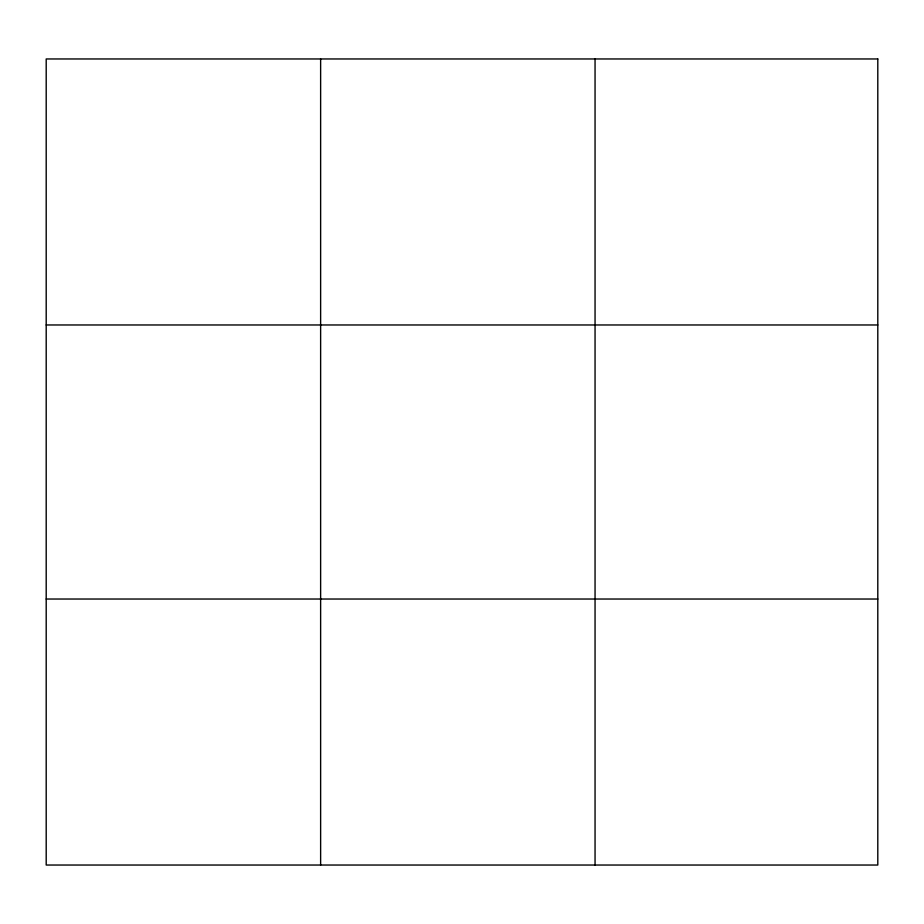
<?xml version="1.0" encoding="UTF-8"?>
<svg xmlns="http://www.w3.org/2000/svg" width="924" height="924" viewBox="0 0 924 924"><rect width="100%" height="100%" fill="white"/><g stroke="black" fill="none" stroke-linecap="round" stroke-linejoin="round"><path stroke-width="1.39" d="M320.628 58.963L320.628 865.037M595.056 58.963L595.056 865.037M46.2 324.971L877.8 324.971M46.2 599.029L877.8 599.029M877.8 58.963L877.8 865.037L46.2 865.037L46.2 58.963L877.8 58.963"/></g></svg>
